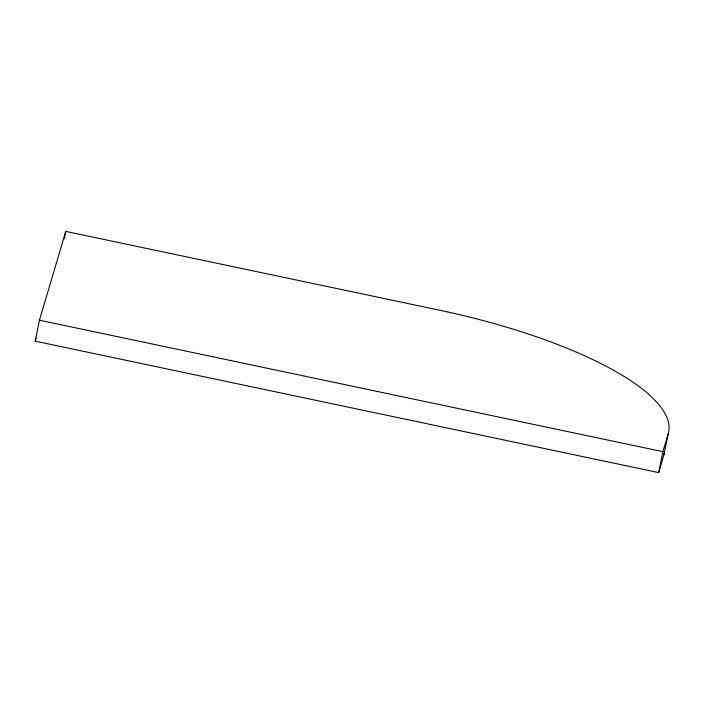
<?xml version="1.0" encoding="UTF-8"?>
<svg xmlns="http://www.w3.org/2000/svg" width="704" height="704" viewBox="0 0 704 704"><rect width="100%" height="100%" fill="white"/><g stroke="black" fill="none" stroke-linecap="round" stroke-linejoin="round"><path stroke-width="1.06" d="M35.2 341.15L39.45 320.223L65.762 231.396L439.85 310.27A254.945 73.85 11.5 0 1 668.184 433.919L663.934 454.837L658.671 472.604L35.2 341.15L36.133 338.008M64.275 238.718L65.762 231.396M658.671 472.604L662.922 451.678L668.184 433.919M39.45 320.223L662.922 451.678M664.444 452.751A254.945 73.85 11.5 0 1 663.934 454.837"/></g></svg>
